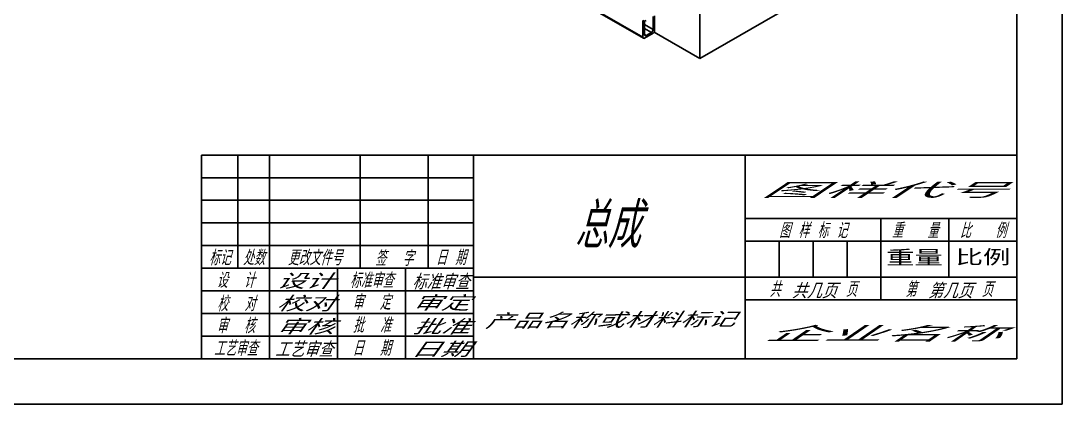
# Model space of a CAD drawing. Header units: millimetres. Extents: x -8604 to -3995, y 3123 to 6155.
# Drawn here: x -7052 to -6362, y 4547 to 4801 of the extents above; entities that cross this region are included whole.
import ezdxf
from ezdxf.enums import TextEntityAlignment as Align

# ---------------------------------------------------------------- set-up
doc = ezdxf.new("R2010")
doc.units = ezdxf.units.MM
for name, color, linetype in [('1轮廓实线层', 7, 'Continuous'), ('2细线层', 4, 'Continuous'), ('6文字层', 3, 'Continuous'), ('图框层', 7, 'Continuous')]:
    doc.layers.add(name, color=color, linetype=linetype)
doc.styles.add('gbeitc 3.5', font='gbeitc.shx', dxfattribs={"height": 7, "bigfont": 'gbcbig.shx'})
doc.styles.add('PC_TEXTSTYLE', font='isocp.shx', dxfattribs={"width": 0.8, "bigfont": 'hzfs.shx'})

msp = doc.modelspace()

# ---------------------------------------------------------------- linework, layer by layer
at = {"color": 7, "linetype": 'Continuous', "lineweight": 25}
for p, q in [((-6951.01, 4969.52), (-6639.88, 4789.91)), ((-6950.7, 4968.83), (-6639.57, 4789.22)), ((-6602.05, 4775.83), (-6602.05, 4954.98)), ((-6541.95, 4810.52), (-6602.05, 4775.83)), ((-6639.88, 4800.93), (-6639.88, 4789.91)), ((-6633.16, 4803.59), (-6633.16, 4795.01)), ((-6632.1, 4794.4), (-6632.1, 4804.2)), ((-6638.82, 4791.75), (-6638.82, 4800.68)), ((-6638.82, 4789.3), (-6633.16, 4792.56)), ((-6634.22, 4793.17), (-6637.76, 4791.13)), ((-6602.05, 4775.83), (-6632.41, 4793.35))]:
    msp.add_line(p, q, dxfattribs=at)
at = {"color": 8, "linetype": 'Continuous', "lineweight": 25}
for p, q in [((-6638.82, 4798.28), (-6633.16, 4795.01)), ((-6638.82, 4795.83), (-6634.22, 4793.17)), ((-6638.82, 4791.75), (-6637.76, 4791.13))]:
    msp.add_line(p, q, dxfattribs=at)
at = {"color": 7, "linetype": 'Continuous', "lineweight": 25}
for centre, radius, start, end in [((-6638.82, 4802.98), 2.31, 242.60937, 297.39063), ((-6635.47, 4795.12), 2.31, 302.60537, 357.39463), ((-6634.41, 4794.5), 2.31, 302.60569, 357.39415), ((-6639.24, 4789.8), 0.655, 170.78598, 309.20327), ((-6638.17, 4791.64), 0.655, 170.78576, 309.20349)]:
    msp.add_arc(centre, radius, start, end, dxfattribs=at)
at = {"layer": '1轮廓实线层'}
for p, q in [((-6932.15, 4576.93), (-6932.15, 4711.93)), ((-6932.15, 4576.93), (-6932.15, 4711.93)), ((-6932.15, 4711.93), (-6392.15, 4711.93)), ((-6908.15, 4636.93), (-6908.15, 4711.93)), ((-6887.15, 4636.93), (-6887.15, 4711.93)), ((-6827.15, 4636.93), (-6827.15, 4711.93)), ((-6782.15, 4636.93), (-6782.15, 4711.93)), ((-6572.15, 4669.93), (-6392.15, 4669.93)), ((-6437.15, 4630.93), (-6437.15, 4669.93)), ((-6932.15, 4651.93), (-6752.15, 4651.93)), ((-6572.15, 4654.93), (-6392.15, 4654.93)), ((-6932.15, 4636.93), (-6752.15, 4636.93)), ((-6887.15, 4576.93), (-6887.15, 4636.93)), ((-6797.15, 4576.93), (-6797.15, 4636.93)), ((-6752.15, 4630.93), (-6392.15, 4630.93)), ((-6572.15, 4615.93), (-6392.15, 4615.93)), ((-6932.15, 4576.93), (-6392.15, 4576.93))]:
    msp.add_line(p, q, dxfattribs=at)
at = {"layer": '2细线层'}
for p, q in [((-6362.15, 5806.93), (-6362.15, 4546.93)), ((-6932.15, 4696.93), (-6752.15, 4696.93)), ((-6932.15, 4621.93), (-6752.15, 4621.93)), ((-6932.15, 4606.93), (-6752.15, 4606.93)), ((-6932.15, 4591.93), (-6752.15, 4591.93)), ((-8144.15, 4546.93), (-6362.15, 4546.93))]:
    msp.add_line(p, q, dxfattribs=at)
at = {"layer": '2细线层', "color": 75}
for p, q in [((-6549.65, 4630.93), (-6549.65, 4654.93)), ((-6527.15, 4630.93), (-6527.15, 4654.93)), ((-6504.65, 4630.93), (-6504.65, 4654.93))]:
    msp.add_line(p, q, dxfattribs=at)
at = {"layer": '6文字层'}
for p, q in [((-6752.15, 4576.93), (-6752.15, 4711.93)), ((-6572.15, 4576.93), (-6572.15, 4711.93)), ((-6932.15, 4681.93), (-6752.15, 4681.93)), ((-6482.15, 4615.93), (-6482.15, 4669.93)), ((-6932.15, 4666.93), (-6752.15, 4666.93)), ((-6842.15, 4576.93), (-6842.15, 4636.93))]:
    msp.add_line(p, q, dxfattribs=at)
at = {"layer": '图框层'}
for p, q in [((-6392.15, 5776.93), (-6392.15, 4576.93)), ((-6392.15, 4576.93), (-6392.15, 4711.93)), ((-8114.15, 4576.93), (-6392.15, 4576.93))]:
    msp.add_line(p, q, dxfattribs=at)

# ---------------------------------------------------------------- texts
at = {"layer": '6文字层', "style": 'gbeitc 3.5'}
for s, p in [(' 图 样 标 记 ', (-6527.15, 4662.43)), (' 重   量 ', (-6459.65, 4662.43)), (' 比   例 ', (-6414.65, 4662.43)), ('标记', (-6920.15, 4644.43)), ('处数', (-6897.65, 4644.43)), (' 更改文件号 ', (-6857.15, 4644.43)), (' 签  字 ', (-6804.67, 4644.04)), (' 日 期 ', (-6767.15, 4644.43)), (' 设  计 ', (-6909.65, 4629.43)), ('标准审查', (-6819.65, 4629.43)), ('共        页', (-6527.15, 4623.43)), ('第        页', (-6437.15, 4623.43)), (' 校  对 ', (-6909.34, 4614.04)), (' 审  定 ', (-6819.74, 4614.96)), (' 审  核 ', (-6909.65, 4599.43)), ('批  准', (-6819.44, 4599.73)), ('工艺审查', (-6909.65, 4584.43)), (' 日  期 ', (-6819.65, 4584.43))]:
    msp.add_text(s, height=10, dxfattribs=at).set_placement(p, align=Align.MIDDLE)
at = {"layer": '6文字层', "insert": (-6663.69, 4665.23), "char_height": 30, "width": 205.9803, "attachment_point": 5, "style": 'gbeitc 3.5'}
msp.add_mtext('总成', dxfattribs=at)
at = {"layer": '6文字层', "flags": 8}
for tag, height, style, width, p, p2 in [('图样代号', 10, 'gbeitc 3.5', 5.679585, (-6563.03, 4683.52), (-6402.66, 4683.52)), ('重量', 10.5, 'PC_TEXTSTYLE', 1.677923, (-6478.77, 4638.46), (-6441.19, 4638.46)), ('比例', 10.5, 'PC_TEXTSTYLE', 1.621993, (-6432.73, 4638.77), (-6396.4, 4638.77)), ('设计', 10, 'gbeitc 3.5', 2.757485, (-6883.44, 4623.26), (-6845.42, 4623.26)), ('标准审查', 10, 'gbeitc 3.5', 1.324627, (-6792.92, 4622.87), (-6755.08, 4622.87)), ('共几页', 10, 'gbeitc 3.5', 1.406257, (-6541.41, 4616.96), (-6511.79, 4616.96)), ('第几页', 10, 'gbeitc 3.5', 1.394065, (-6451.21, 4616.96), (-6421.84, 4616.96)), ('校对', 10, 'gbeitc 3.5', 2.71406, (-6883.44, 4608.35), (-6845.42, 4608.35)), ('审定', 10, 'gbeitc 3.5', 2.739657, (-6793.55, 4608.75), (-6755.48, 4608.75)), ('审核', 10, 'gbeitc 3.5', 2.73642, (-6883.75, 4593.05), (-6845.42, 4593.05)), ('批准', 10, 'gbeitc 3.5', 2.738856, (-6793.24, 4593.05), (-6755.48, 4593.05)), ('企业名称', 10, 'gbeitc 3.5', 5.492466, (-6561.15, 4588.39), (-6404.85, 4588.39)), ('工艺审查', 10, 'gbeitc 3.5', 1.341797, (-6883.75, 4578.14), (-6845.42, 4578.14)), ('日期', 10, 'gbeitc 3.5', 2.844233, (-6794.38, 4578.14), (-6755.48, 4578.14))]:
    msp.add_attdef(tag, text='', height=height, dxfattribs=dict(at, style=style, width=width)).set_placement(p, p2, align=Align.FIT)
at = {"layer": '6文字层', "style": 'gbeitc 3.5', "width": 2.547698, "flags": 8}
msp.add_attdef('产品名称或材料标记', text='', height=10, rotation=0.4655, dxfattribs=at).set_placement((-6745.09, 4596.71), (-6579.59, 4598.05), align=Align.FIT)

doc.saveas('drawing.dxf')
